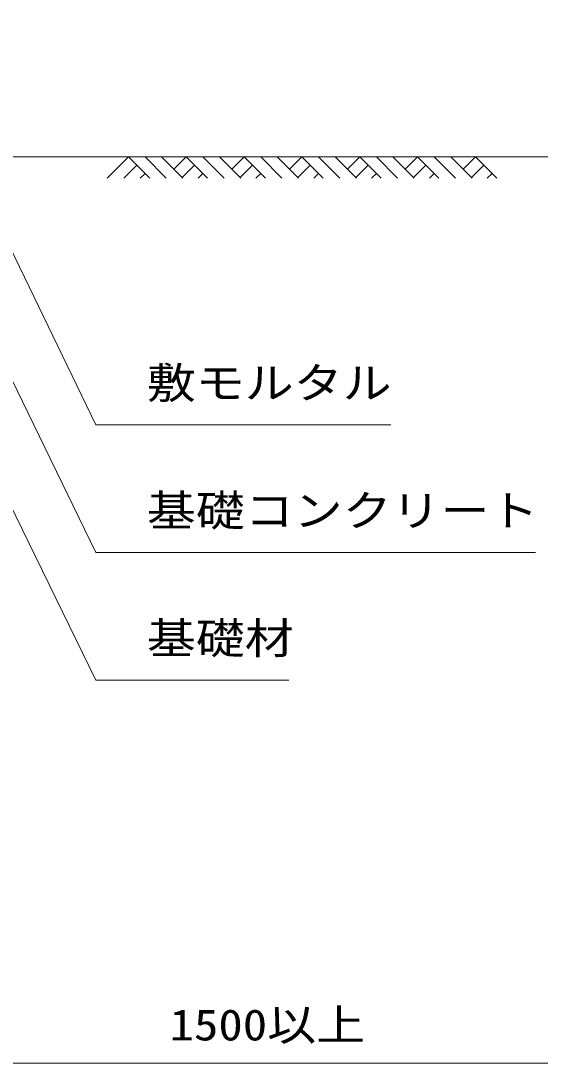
# Model space of a CAD drawing. Units: millimetres at full size; details may follow other scales. Extents: x -112800 to -79200, y 0 to 23760.
# Drawn here: x -85189 to -83969, y 13104 to 15554 of the extents above; entities that cross this region are included whole.
import ezdxf
from ezdxf.enums import TextEntityAlignment as Align

# ---------------------------------------------------------------- set-up
doc = ezdxf.new("R2010")
doc.units = ezdxf.units.MM
doc.header["$LTSCALE"] = 80.0044
for name, color, linetype, lineweight in [('0_2', 4, 'Continuous', 13), ('寸法', 6, 'Continuous', 13), ('ﾊｯﾁﾝｸﾞ', 4, 'Continuous', 9)]:
    doc.layers.add(name, color=color, linetype=linetype, lineweight=lineweight)
doc.styles.add('ＭＳ ゴシック', font='')
doc.styles.get('ＭＳ ゴシック').set_extended_font_data('MS Gothic')

msp = doc.modelspace()

# ---------------------------------------------------------------- linework, layer by layer
at = {"layer": '0_2'}
msp.add_lwpolyline([(-85212.5, 15234), (-83860, 15234), (-83860, 17237)], dxfattribs=at)
at = {"layer": '寸法'}
msp.add_line((-85360, 13104), (-83860, 13104), dxfattribs=at)
for points in [[(-85463, 15534), (-85428.16, 15461.99), (-85013, 14604), (-84319.67, 14604)], [(-85538, 15384), (-85503.02, 15312.05), (-85013, 14304), (-83979.67, 14304)], [(-85613, 15234), (-85577.93, 15162.1), (-85013, 14004), (-84559.67, 14004)]]:
    msp.add_lwpolyline(points, dxfattribs=at)
at = {"layer": 'ﾊｯﾁﾝｸﾞ'}
for p, q in [((-84986.21, 15184), (-84936.21, 15234)), ((-84947.32, 15184), (-84916.77, 15214.56)), ((-84936.21, 15234), (-84886.21, 15184)), ((-84897.32, 15234), (-84847.32, 15184)), ((-84858.43, 15234), (-84808.43, 15184)), ((-84829.38, 15204.95), (-84800.33, 15234)), ((-84809.94, 15185.5), (-84780.89, 15214.56)), ((-84800.33, 15234), (-84750.33, 15184)), ((-84761.44, 15234), (-84711.44, 15184)), ((-84722.55, 15234), (-84672.55, 15184)), ((-84693.5, 15204.95), (-84664.45, 15234)), ((-84674.06, 15185.5), (-84645.01, 15214.56)), ((-84664.45, 15234), (-84614.45, 15184)), ((-84625.56, 15234), (-84575.56, 15184)), ((-84586.67, 15234), (-84536.67, 15184)), ((-84557.62, 15204.95), (-84528.57, 15234)), ((-84538.17, 15185.5), (-84509.12, 15214.56)), ((-84528.57, 15234), (-84478.57, 15184)), ((-84489.68, 15234), (-84439.68, 15184)), ((-84450.79, 15234), (-84400.79, 15184)), ((-84421.74, 15204.95), (-84392.69, 15234)), ((-84402.29, 15185.5), (-84373.24, 15214.56)), ((-84392.69, 15234), (-84342.69, 15184)), ((-84353.8, 15234), (-84303.8, 15184)), ((-84314.91, 15234), (-84264.91, 15184)), ((-84285.86, 15204.95), (-84256.8, 15234)), ((-84266.41, 15185.5), (-84237.36, 15214.56)), ((-84256.8, 15234), (-84206.8, 15184)), ((-84217.91, 15234), (-84167.91, 15184)), ((-84179.02, 15234), (-84129.02, 15184)), ((-84149.97, 15204.95), (-84120.92, 15234)), ((-84130.53, 15185.5), (-84101.48, 15214.56)), ((-84120.92, 15234), (-84070.92, 15184)), ((-84908.43, 15184), (-84897.32, 15195.11)), ((-84772.55, 15184), (-84761.44, 15195.11)), ((-84636.67, 15184), (-84625.56, 15195.11)), ((-84500.79, 15184), (-84489.68, 15195.11)), ((-84364.91, 15184), (-84353.8, 15195.11)), ((-84229.02, 15184), (-84217.91, 15195.11)), ((-84093.14, 15184), (-84082.03, 15195.11))]:
    msp.add_line(p, q, dxfattribs=at)

# ---------------------------------------------------------------- texts
at = {"layer": '寸法', "style": 'ＭＳ ゴシック', "width": 1.15}
for s, p in [('敷モルタル', (-84893, 14644)), ('基礎コンクリート', (-84893, 14344)), ('基礎材', (-84893, 14044))]:
    msp.add_text(s, height=73.31, dxfattribs=at).set_placement(p, align=Align.BOTTOM_LEFT)
msp.add_text('1500以上', height=73.31, dxfattribs=at).set_placement((-84610, 13194), align=Align.MIDDLE_CENTER)

doc.saveas('drawing.dxf')
